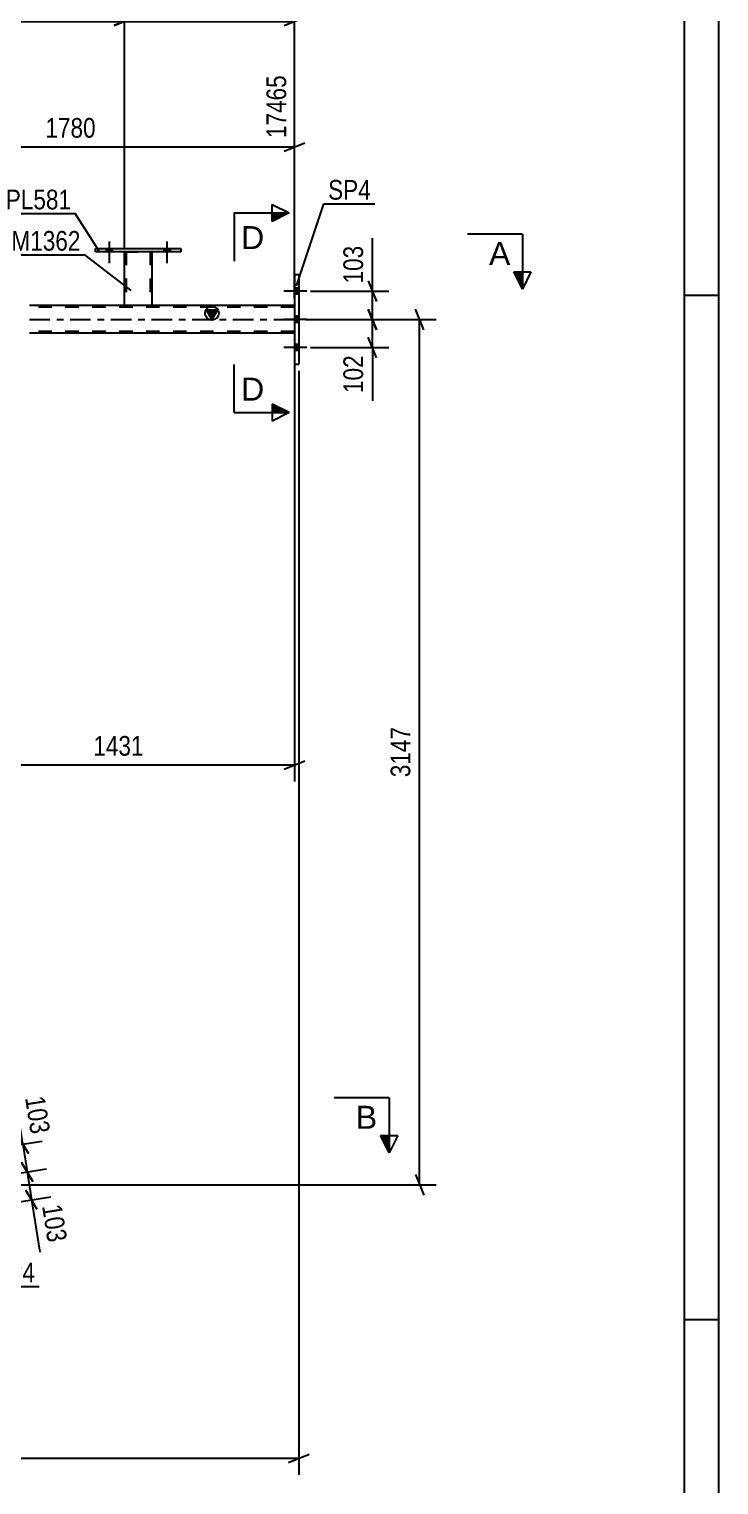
# Model space of a CAD drawing. Header units: millimetres. Extents: x 0 to 841, y 0 to 594.
# Drawn here: x 740.7 to 841, y 274 to 485.7 of the extents above; entities that cross this region are included whole.
import ezdxf

# ---------------------------------------------------------------- set-up
doc = ezdxf.new("R2010")
doc.units = ezdxf.units.MM
doc.linetypes.add('DXK_LINE_DOT2', pattern=[3.9198, 1.9599, -1.9599])
doc.linetypes.add('DXK_LINE_DOT3', pattern=[5.9187, 2.979, -0.9799, 0.9799, -0.9799])
doc.styles.add('Arial', font='ARIAL.TTF', dxfattribs={"height": 0.2})
doc.styles.add('Arial Narrow', font='ARIALN.TTF', dxfattribs={"height": 0.2})

# ---------------------------------------------------------------- blocks, each defined once
blk = doc.blocks.new('Unknown-247305070-1135 - 20638')
at = {"color": 5, "linetype": 'Continuous'}
for p, q in [((841, 0), (841, 594)), ((836, 5), (836, 589)), ((841, 447), (836, 447)), ((841, 298), (836, 298))]:
    blk.add_line(p, q, dxfattribs=at)
blk = doc.blocks.new('Part-247305070-21677 - 2862')
at = {"color": 2, "linetype": 'Continuous'}
for p, q in [((750.35, 453.35), (750.35, 453.83)), ((750.35, 453.83), (762.75, 453.83)), ((762.75, 453.35), (750.35, 453.35)), ((762.75, 453.83), (762.75, 453.35))]:
    blk.add_line(p, q, dxfattribs=at)
blk = doc.blocks.new('Part-247305070-2915 - 2862')
at = {"linetype": 'Continuous'}
blk.add_hatch(color=2, dxfattribs=at).paths.add_polyline_path([(767.28, 443.52), (766.48, 444.92), (768.08, 444.92)])
at = {"color": 2, "linetype": 'Continuous'}
for p, q in [((754.55, 445.52), (740.75, 445.52)), ((779.28, 445.52), (758.55, 445.52)), ((767.28, 443.52), (766.48, 444.92)), ((766.48, 444.92), (768.08, 444.92)), ((768.08, 444.92), (767.28, 443.52)), ((779.28, 441.52), (740.75, 441.52))]:
    blk.add_line(p, q, dxfattribs=at)
at = {"color": 7, "linetype": 'DXK_LINE_DOT2'}
for p, q in [((779.28, 445.28), (740.75, 445.28)), ((758.55, 445.52), (754.55, 445.52)), ((779.28, 445.52), (779.28, 441.52)), ((779.28, 441.76), (740.75, 441.76))]:
    blk.add_line(p, q, dxfattribs=at)
at = {"color": 7, "linetype": 'DXK_LINE_DOT3'}
blk.add_line((740.75, 443.52), (779.28, 443.52), dxfattribs=at)
at = {"color": 2, "linetype": 'Continuous'}
blk.add_circle((767.28, 444.42), 1, dxfattribs=at)
blk = doc.blocks.new('Bolt-247305070-2982 - 2862')
at = {"linetype": 'Continuous'}
for points in [[(779.28, 448.06), (779.28, 447.18), (779.92, 447.18), (779.92, 448.06)], [(779.28, 448.06), (779.28, 447.18), (779.92, 447.18), (779.92, 448.06)], [(779.28, 448.06), (779.28, 447.18), (779.92, 447.18), (779.92, 448.06)], [(779.28, 443.96), (779.28, 443.08), (779.92, 443.08), (779.92, 443.96)], [(779.28, 443.96), (779.28, 443.08), (779.92, 443.08), (779.92, 443.96)], [(779.28, 439.86), (779.28, 438.98), (779.92, 438.98), (779.92, 439.86)], [(779.28, 439.86), (779.28, 438.98), (779.92, 438.98), (779.92, 439.86)], [(779.28, 439.86), (779.28, 438.98), (779.92, 438.98), (779.92, 439.86)]]:
    blk.add_hatch(color=1, dxfattribs=at).paths.add_polyline_path(points)
at = {"color": 1, "linetype": 'Continuous'}
for p, q in [((781.08, 447.62), (777.76, 447.62)), ((781.08, 447.62), (777.76, 447.62)), ((781.08, 447.62), (777.76, 447.62)), ((779.92, 448.06), (779.28, 448.06)), ((779.92, 448.06), (779.28, 448.06)), ((779.92, 448.06), (779.28, 448.06)), ((779.92, 447.18), (779.28, 447.18)), ((779.92, 447.18), (779.28, 447.18)), ((779.92, 447.18), (779.28, 447.18)), ((781.08, 443.52), (777.76, 443.52)), ((781.08, 443.52), (777.76, 443.52)), ((779.92, 443.96), (779.28, 443.96)), ((779.92, 443.96), (779.28, 443.96)), ((779.92, 443.08), (779.28, 443.08)), ((779.92, 443.08), (779.28, 443.08)), ((781.08, 439.42), (777.76, 439.42)), ((781.08, 439.42), (777.76, 439.42)), ((781.08, 439.42), (777.76, 439.42)), ((779.92, 439.86), (779.28, 439.86)), ((779.92, 439.86), (779.28, 439.86)), ((779.92, 439.86), (779.28, 439.86)), ((779.92, 438.98), (779.28, 438.98)), ((779.92, 438.98), (779.28, 438.98)), ((779.92, 438.98), (779.28, 438.98))]:
    blk.add_line(p, q, dxfattribs=at)
blk = doc.blocks.new('Part-247305070-3067 - 2862')
at = {"color": 2, "linetype": 'Continuous'}
for p, q in [((779.28, 450.02), (779.28, 437.02)), ((779.28, 450.02), (779.92, 450.02)), ((779.92, 450.02), (779.92, 437.02)), ((779.28, 437.02), (779.92, 437.02))]:
    blk.add_line(p, q, dxfattribs=at)
blk = doc.blocks.new('Part-247305070-21676 - 2862')
at = {"color": 7, "linetype": 'DXK_LINE_DOT2'}
for p, q in [((754.55, 453.36), (758.55, 453.36)), ((754.55, 453.35), (754.55, 453.36)), ((754.55, 453.36), (754.55, 453.35)), ((754.79, 453.36), (754.79, 445.52)), ((758.31, 453.36), (758.31, 445.52)), ((758.55, 453.36), (758.55, 453.35)), ((758.55, 453.35), (758.55, 453.36)), ((758.29, 445.52), (758.31, 445.52))]:
    blk.add_line(p, q, dxfattribs=at)
at = {"color": 2, "linetype": 'Continuous'}
for p, q in [((754.55, 445.52), (754.55, 453.35)), ((758.55, 453.35), (758.55, 445.52)), ((758.51, 445.52), (754.55, 445.52)), ((758.55, 445.52), (758.51, 445.52))]:
    blk.add_line(p, q, dxfattribs=at)
blk = doc.blocks.new('Bolt-247305070-21702 - 2862')
at = {"linetype": 'Continuous'}
for points in [[(751.91, 453.35), (752.79, 453.35), (752.79, 453.83), (751.91, 453.83)], [(760.31, 453.35), (761.19, 453.35), (761.19, 453.83), (760.31, 453.83)]]:
    blk.add_hatch(color=1, dxfattribs=at).paths.add_polyline_path(points)
at = {"color": 1, "linetype": 'Continuous'}
for p, q in [((751.91, 453.83), (751.91, 453.35)), ((752.35, 454.83), (752.35, 451.71)), ((752.79, 453.83), (752.79, 453.35)), ((760.31, 453.83), (760.31, 453.35)), ((760.75, 454.83), (760.75, 451.71)), ((761.19, 453.83), (761.19, 453.35))]:
    blk.add_line(p, q, dxfattribs=at)
blk = doc.blocks.new('Bolt-247305070-21703 - 2862')
at = {"linetype": 'Continuous'}
for points in [[(751.91, 453.35), (752.79, 453.35), (752.79, 453.83), (751.91, 453.83)], [(760.31, 453.35), (761.19, 453.35), (761.19, 453.83), (760.31, 453.83)]]:
    blk.add_hatch(color=1, dxfattribs=at).paths.add_polyline_path(points)
at = {"color": 1, "linetype": 'Continuous'}
for p, q in [((751.91, 453.83), (751.91, 453.35)), ((752.35, 454.83), (752.35, 451.71)), ((752.79, 453.83), (752.79, 453.35)), ((760.31, 453.83), (760.31, 453.35)), ((760.75, 454.83), (760.75, 451.71)), ((761.19, 453.83), (761.19, 453.35))]:
    blk.add_line(p, q, dxfattribs=at)
blk = doc.blocks.new('StraightDimension-247305070-39368 - 2862')
at = {"color": 7, "linetype": 'Continuous'}
for p, q in [((709.56, 453.84), (709.56, 497.3)), ((754.55, 453.84), (754.55, 497.3)), ((711.06, 487.46), (708.06, 486.26)), ((753.05, 486.26), (756.05, 487.46)), ((709.56, 486.86), (754.55, 486.86))]:
    blk.add_line(p, q, dxfattribs=at)
at = {"color": 0, "linetype": 'Continuous'}
blk.add_wipeout([(753.95, 497.9), (749.75, 497.9), (749.75, 487.56), (753.95, 487.56)], dxfattribs=at)
at = {"color": 0}
blk.add_wipeout([(736.31, 487.61), (736.31, 491.81), (727.8, 491.81), (727.8, 487.61)], dxfattribs=at)
at = {"color": 3, "linetype": 'Continuous', "style": 'Arial Narrow'}
blk.add_text('16847', height=2.863, rotation=90.0002, dxfattribs=at).set_placement((753.35, 488.16))
at = {"color": 3, "style": 'Arial Narrow'}
blk.add_text('1277', height=2.863, dxfattribs=at).set_placement((728.4, 488.21))
blk = doc.blocks.new('StraightDimension-247305070-40514 - 2862')
at = {"color": 7, "linetype": 'Continuous'}
for p, q in [((731.53, 318.13), (743.24, 319.96)), ((739.6, 320.91), (741.25, 318.13)), ((740.42, 319.52), (741.06, 315.47)), ((732.17, 314.08), (743.88, 315.91)), ((741.89, 314.08), (740.23, 316.86))]:
    blk.add_line(p, q, dxfattribs=at)
at = {"color": 0}
blk.add_wipeout([(742.92, 308.47), (747.07, 309.12), (746.03, 315.72), (741.88, 315.07)], dxfattribs=at)
at = {"color": 7, "linetype": 'Continuous'}
blk.add_line((741.06, 315.47), (742.26, 307.83), dxfattribs=at)
blk.add_line((741.06, 315.47), (742.26, 307.83), dxfattribs=at)
at = {"color": 3, "style": 'Arial Narrow'}
blk.add_text('103', height=2.863, rotation=-81.0735, dxfattribs=at).set_placement((742.57, 314.57))
blk = doc.blocks.new('StraightDimension-247305070-39367 - 2862')
at = {"color": 7, "linetype": 'Continuous'}
for p, q in [((754.55, 453.84), (754.55, 497.3)), ((779.28, 446.52), (779.28, 497.3)), ((756.05, 487.46), (753.05, 486.26)), ((777.78, 486.26), (780.78, 487.46)), ((754.55, 486.86), (779.28, 486.86))]:
    blk.add_line(p, q, dxfattribs=at)
at = {"color": 0, "linetype": 'Continuous'}
blk.add_wipeout([(778.68, 497.9), (774.48, 497.9), (774.48, 487.56), (778.68, 487.56)], dxfattribs=at)
at = {"color": 0}
blk.add_wipeout([(770.26, 487.61), (770.26, 491.81), (763.57, 491.81), (763.57, 487.61)], dxfattribs=at)
at = {"color": 3, "linetype": 'Continuous', "style": 'Arial Narrow'}
blk.add_text('17465', height=2.863, rotation=90.0002, dxfattribs=at).set_placement((778.08, 488.16))
at = {"color": 3, "style": 'Arial Narrow'}
blk.add_text('618', height=2.863, dxfattribs=at).set_placement((764.17, 488.21))
blk = doc.blocks.new('StraightDimension-247305070-3202 - 2862')
at = {"color": 7, "linetype": 'Continuous'}
for p, q in [((779.92, 436.02), (779.92, 275.47)), ((53.67, 277.87), (779.92, 277.87)), ((778.42, 277.27), (781.42, 278.47))]:
    blk.add_line(p, q, dxfattribs=at)
blk = doc.blocks.new('StraightDimension-247305070-3872 - 2862')
at = {"color": 7, "linetype": 'Continuous'}
for p, q in [((714.19, 442.52), (714.19, 479.03)), ((779.28, 446.52), (779.28, 479.03)), ((715.69, 469.19), (712.69, 467.99)), ((714.19, 468.59), (779.28, 468.59)), ((777.78, 467.99), (780.78, 469.19))]:
    blk.add_line(p, q, dxfattribs=at)
at = {"color": 0, "linetype": 'Continuous'}
blk.add_wipeout([(778.68, 479.63), (774.48, 479.63), (774.48, 469.29), (778.68, 469.29)], dxfattribs=at)
at = {"color": 0}
blk.add_wipeout([(750.99, 469.34), (750.99, 473.54), (742.47, 473.54), (742.47, 469.34)], dxfattribs=at)
at = {"color": 3, "linetype": 'Continuous', "style": 'Arial Narrow'}
blk.add_text('17465', height=2.863, rotation=90.0002, dxfattribs=at).set_placement((778.08, 469.89))
at = {"color": 3, "style": 'Arial Narrow'}
blk.add_text('1780', height=2.863, dxfattribs=at).set_placement((743.07, 469.94))
blk = doc.blocks.new('StraightDimension-247305070-4255 - 2862')
at = {"color": 7, "linetype": 'Continuous'}
for p, q in [((798.08, 442.02), (796.88, 445.02)), ((780.92, 443.52), (799.88, 443.52)), ((797.48, 317.66), (797.48, 443.52)), ((730.18, 317.66), (799.88, 317.66)), ((796.88, 319.16), (798.08, 316.16))]:
    blk.add_line(p, q, dxfattribs=at)
at = {"color": 0}
blk.add_wipeout([(796.73, 384.84), (792.53, 384.84), (792.53, 376.33), (796.73, 376.33)], dxfattribs=at)
at = {"color": 3, "style": 'Arial Narrow'}
blk.add_text('3147', height=2.863, rotation=90.0002, dxfattribs=at).set_placement((796.13, 376.93))
blk = doc.blocks.new('StraightDimension-247305070-14807 - 2862')
at = {"color": 7, "linetype": 'Continuous'}
for p, q in [((779.28, 440.52), (779.28, 376.31)), ((728.12, 321.3), (728.12, 381.56)), ((729.62, 379.31), (726.62, 378.11)), ((777.78, 378.11), (780.78, 379.31)), ((728.12, 378.71), (779.28, 378.71))]:
    blk.add_line(p, q, dxfattribs=at)
at = {"color": 0}
blk.add_wipeout([(757.95, 379.46), (757.95, 383.66), (749.44, 383.66), (749.44, 379.46)], dxfattribs=at)
at = {"color": 3, "style": 'Arial Narrow'}
blk.add_text('1431', height=2.863, dxfattribs=at).set_placement((750.04, 380.06))
blk = doc.blocks.new('StraightDimension-247305070-40521 - 2862')
at = {"color": 7, "linetype": 'Continuous'}
for p, q in [((790.01, 445.02), (791.21, 442.02)), ((781.61, 443.52), (793.01, 443.52)), ((790.61, 439.42), (790.61, 443.52)), ((791.21, 437.92), (790.01, 440.92)), ((781.61, 439.42), (793.01, 439.42))]:
    blk.add_line(p, q, dxfattribs=at)
at = {"color": 0}
blk.add_wipeout([(789.86, 438.89), (785.66, 438.89), (785.66, 432.21), (789.86, 432.21)], dxfattribs=at)
at = {"color": 7, "linetype": 'Continuous'}
blk.add_line((790.61, 439.42), (790.61, 431.68), dxfattribs=at)
blk.add_line((790.61, 439.42), (790.61, 431.68), dxfattribs=at)
at = {"color": 3, "style": 'Arial Narrow'}
blk.add_text('102', height=2.863, rotation=90.0002, dxfattribs=at).set_placement((789.26, 432.81))
blk = doc.blocks.new('StraightDimension-247305070-40515 - 2862')
at = {"color": 7, "linetype": 'Continuous'}
for p, q in [((730.9, 322.18), (742.6, 324.02)), ((738.96, 324.96), (740.61, 322.18)), ((739.79, 323.57), (740.42, 319.52)), ((731.53, 318.13), (743.24, 319.96)), ((741.25, 318.13), (739.6, 320.91))]:
    blk.add_line(p, q, dxfattribs=at)
at = {"color": 0}
blk.add_wipeout([(740.45, 324.21), (744.6, 324.86), (743.56, 331.46), (739.41, 330.81)], dxfattribs=at)
at = {"color": 7, "linetype": 'Continuous'}
blk.add_line((739.79, 323.57), (738.59, 331.21), dxfattribs=at)
blk.add_line((739.79, 323.57), (738.59, 331.21), dxfattribs=at)
at = {"color": 3, "style": 'Arial Narrow'}
blk.add_text('103', height=2.863, rotation=-81.0735, dxfattribs=at).set_placement((740.1, 330.31))
blk = doc.blocks.new('StraightDimension-247305070-40520 - 2862')
at = {"color": 7, "linetype": 'Continuous'}
for p, q in [((790.01, 449.12), (791.21, 446.12)), ((781.61, 447.62), (793.01, 447.62)), ((790.61, 443.52), (790.61, 447.62)), ((791.21, 442.02), (790.01, 445.02)), ((781.61, 443.52), (793.01, 443.52))]:
    blk.add_line(p, q, dxfattribs=at)
at = {"color": 0}
blk.add_wipeout([(789.86, 454.82), (785.66, 454.82), (785.66, 448.14), (789.86, 448.14)], dxfattribs=at)
at = {"color": 7, "linetype": 'Continuous'}
blk.add_line((790.61, 447.62), (790.61, 455.35), dxfattribs=at)
blk.add_line((790.61, 447.62), (790.61, 455.35), dxfattribs=at)
at = {"color": 3, "style": 'Arial Narrow'}
blk.add_text('103', height=2.863, rotation=90.0002, dxfattribs=at).set_placement((789.26, 448.74))
blk = doc.blocks.new('SectionMark-247305070-4300 - 2862')
at = {"linetype": 'Continuous'}
for points in [[(776.02, 457.74), (776.02, 458.99), (778.52, 458.99)], [(776.02, 429.95), (776.02, 431.2), (778.52, 429.95)]]:
    blk.add_hatch(color=6, dxfattribs=at).paths.add_polyline_path(points)
at = {"color": 6, "linetype": 'Continuous'}
for p, q in [((776.02, 457.74), (776.02, 460.24)), ((776.02, 460.24), (778.52, 458.99)), ((770.52, 458.99), (778.52, 458.99)), ((778.52, 458.99), (776.02, 457.74)), ((770.52, 429.95), (778.52, 429.95)), ((778.52, 429.95), (776.02, 431.2)), ((776.02, 431.2), (776.02, 428.7)), ((778.52, 429.95), (776.02, 428.7))]:
    blk.add_line(p, q, dxfattribs=at)
at = {"color": 0, "linetype": 'Continuous'}
for points in [[(774.89, 453.74), (774.89, 457.24), (771.52, 457.24), (771.52, 453.74)], [(774.89, 431.7), (774.89, 435.2), (771.52, 435.2), (771.52, 431.7)]]:
    blk.add_wipeout(points, dxfattribs=at)
at = {"color": 6, "linetype": 'Continuous'}
for p, q in [((770.52, 458.99), (770.52, 451.99)), ((770.52, 429.95), (770.52, 436.95))]:
    blk.add_line(p, q, dxfattribs=at)
at = {"color": 3, "linetype": 'Continuous', "style": 'Arial'}
for p in [(771.52, 453.74), (771.52, 431.7)]:
    blk.add_text('D', height=3.34, dxfattribs=at).set_placement(p)
blk = doc.blocks.new('SectionMark-247305070-4334 - 2862')
at = {"color": 6, "linetype": 'Continuous'}
for p in [(793.06, 330.3), (794.31, 324.8)]:
    blk.add_line(p, (793.06, 322.3), dxfattribs=at)
at = {"color": 0, "linetype": 'Continuous'}
blk.add_wipeout([(791.31, 325.8), (791.31, 329.3), (788.2, 329.3), (788.2, 325.8)], dxfattribs=at)
at = {"linetype": 'Continuous'}
blk.add_hatch(color=6, dxfattribs=at).paths.add_polyline_path([(791.81, 324.8), (793.06, 324.8), (793.06, 322.3)])
at = {"color": 6, "linetype": 'Continuous'}
for p, q in [((793.06, 330.3), (785.06, 330.3)), ((791.81, 324.8), (794.31, 324.8)), ((793.06, 322.3), (791.81, 324.8))]:
    blk.add_line(p, q, dxfattribs=at)
at = {"color": 3, "linetype": 'Continuous', "style": 'Arial'}
blk.add_text('B', height=3.34, dxfattribs=at).set_placement((788.2, 325.8))
blk = doc.blocks.new('Mark-247305070-3063 - 2862')
at = {"color": 0}
blk.add_wipeout([(790.39, 460.93), (790.39, 463.93), (784.18, 463.93), (784.18, 460.93)], dxfattribs=at)
blk.add_wipeout([(790.39, 460.93), (790.39, 463.93), (784.18, 463.93), (784.18, 460.93)], dxfattribs=at)
at = {"color": 30, "linetype": 'Continuous'}
for p, q in [((779.58, 448.39), (783.58, 460.33)), ((783.58, 460.33), (790.99, 460.33))]:
    blk.add_line(p, q, dxfattribs=at)
at = {"color": 3, "style": 'Arial Narrow'}
blk.add_text('SP4', height=2.863, dxfattribs=at).set_placement((784.18, 460.93))
blk = doc.blocks.new('Mark-247305070-3068 - 2862')
at = {"color": 0}
blk.add_wipeout([(741.57, 303.48), (741.57, 306.48), (735.35, 306.48), (735.35, 303.48)], dxfattribs=at)
blk.add_wipeout([(741.57, 303.48), (741.57, 306.48), (735.35, 306.48), (735.35, 303.48)], dxfattribs=at)
at = {"color": 30, "linetype": 'Continuous'}
for p, q in [((729.68, 311.98), (734.75, 302.88)), ((734.75, 302.88), (742.17, 302.88))]:
    blk.add_line(p, q, dxfattribs=at)
at = {"color": 3, "style": 'Arial Narrow'}
blk.add_text('SP4', height=2.863, dxfattribs=at).set_placement((735.35, 303.48))
blk = doc.blocks.new('SectionMark-247305070-4296 - 2862')
at = {"color": 6, "linetype": 'Continuous'}
for p in [(812.43, 455.92), (813.68, 450.42)]:
    blk.add_line(p, (812.43, 447.92), dxfattribs=at)
at = {"color": 0, "linetype": 'Continuous'}
blk.add_wipeout([(810.68, 451.42), (810.68, 454.92), (807.57, 454.92), (807.57, 451.42)], dxfattribs=at)
at = {"linetype": 'Continuous'}
blk.add_hatch(color=6, dxfattribs=at).paths.add_polyline_path([(811.18, 450.42), (812.43, 450.42), (812.43, 447.92)])
at = {"color": 6, "linetype": 'Continuous'}
for p, q in [((812.43, 455.92), (804.43, 455.92)), ((811.18, 450.42), (813.68, 450.42)), ((812.43, 447.92), (811.18, 450.42))]:
    blk.add_line(p, q, dxfattribs=at)
at = {"color": 3, "linetype": 'Continuous', "style": 'Arial'}
blk.add_text('A', height=3.34, dxfattribs=at).set_placement((807.57, 451.42))
blk = doc.blocks.new('Mark-247305070-39635 - 2862')
at = {"color": 0}
blk.add_wipeout([(748.18, 453.51), (748.18, 456.51), (738.13, 456.51), (738.13, 453.51)], dxfattribs=at)
blk.add_wipeout([(748.18, 453.51), (748.18, 456.51), (738.13, 456.51), (738.13, 453.51)], dxfattribs=at)
at = {"color": 30, "linetype": 'Continuous'}
for p in [(737.53, 452.91), (755.52, 447.73)]:
    blk.add_line(p, (748.78, 452.91), dxfattribs=at)
at = {"color": 3, "style": 'Arial Narrow'}
blk.add_text('M1362', height=2.863, dxfattribs=at).set_placement((738.13, 453.51))
blk = doc.blocks.new('Mark-247305070-39638 - 2862')
at = {"color": 0}
blk.add_wipeout([(746.82, 459.52), (746.82, 462.52), (737.31, 462.52), (737.31, 459.52)], dxfattribs=at)
blk.add_wipeout([(746.82, 459.52), (746.82, 462.52), (737.31, 462.52), (737.31, 459.52)], dxfattribs=at)
at = {"color": 30, "linetype": 'Continuous'}
for p in [(736.71, 458.92), (750.9, 453.46)]:
    blk.add_line(p, (747.42, 458.92), dxfattribs=at)
at = {"color": 3, "style": 'Arial Narrow'}
blk.add_text('PL581', height=2.863, dxfattribs=at).set_placement((737.31, 459.52))

msp = doc.modelspace()

# ---------------------------------------------------------------- block references
for name in ['Unknown-247305070-1135 - 20638', 'Part-247305070-21677 - 2862', 'Bolt-247305070-21702 - 2862', 'Bolt-247305070-21703 - 2862', 'Part-247305070-21676 - 2862', 'Part-247305070-3067 - 2862', 'Bolt-247305070-2982 - 2862', 'Part-247305070-2915 - 2862']:
    msp.add_blockref(name, (0, 0))

# ---------------------------------------------------------------- next in the draw order: block references
for name in ['StraightDimension-247305070-39368 - 2862', 'StraightDimension-247305070-40514 - 2862']:
    msp.add_blockref(name, (0, 0))

# ---------------------------------------------------------------- next in the draw order: block references
for name in ['StraightDimension-247305070-39367 - 2862', 'StraightDimension-247305070-3202 - 2862']:
    msp.add_blockref(name, (0, 0))

# ---------------------------------------------------------------- next in the draw order: block references
for name in ['StraightDimension-247305070-3872 - 2862', 'Mark-247305070-3068 - 2862']:
    msp.add_blockref(name, (0, 0))

# ---------------------------------------------------------------- next in the draw order: block references
msp.add_blockref('StraightDimension-247305070-4255 - 2862', (0, 0))

# ---------------------------------------------------------------- next in the draw order: block references
msp.add_blockref('StraightDimension-247305070-14807 - 2862', (0, 0))

# ---------------------------------------------------------------- next in the draw order: block references
for name in ['SectionMark-247305070-4300 - 2862', 'StraightDimension-247305070-40521 - 2862', 'StraightDimension-247305070-40515 - 2862']:
    msp.add_blockref(name, (0, 0))

# ---------------------------------------------------------------- next in the draw order: block references
for name in ['StraightDimension-247305070-40520 - 2862', 'SectionMark-247305070-4334 - 2862']:
    msp.add_blockref(name, (0, 0))

# ---------------------------------------------------------------- next in the draw order: block references
msp.add_blockref('Mark-247305070-3063 - 2862', (0, 0))

# ---------------------------------------------------------------- next in the draw order: block references
msp.add_blockref('SectionMark-247305070-4296 - 2862', (0, 0))

# ---------------------------------------------------------------- next in the draw order: block references
msp.add_blockref('Mark-247305070-39635 - 2862', (0, 0))

# ---------------------------------------------------------------- next in the draw order: block references
msp.add_blockref('Mark-247305070-39638 - 2862', (0, 0))

doc.saveas('drawing.dxf')
